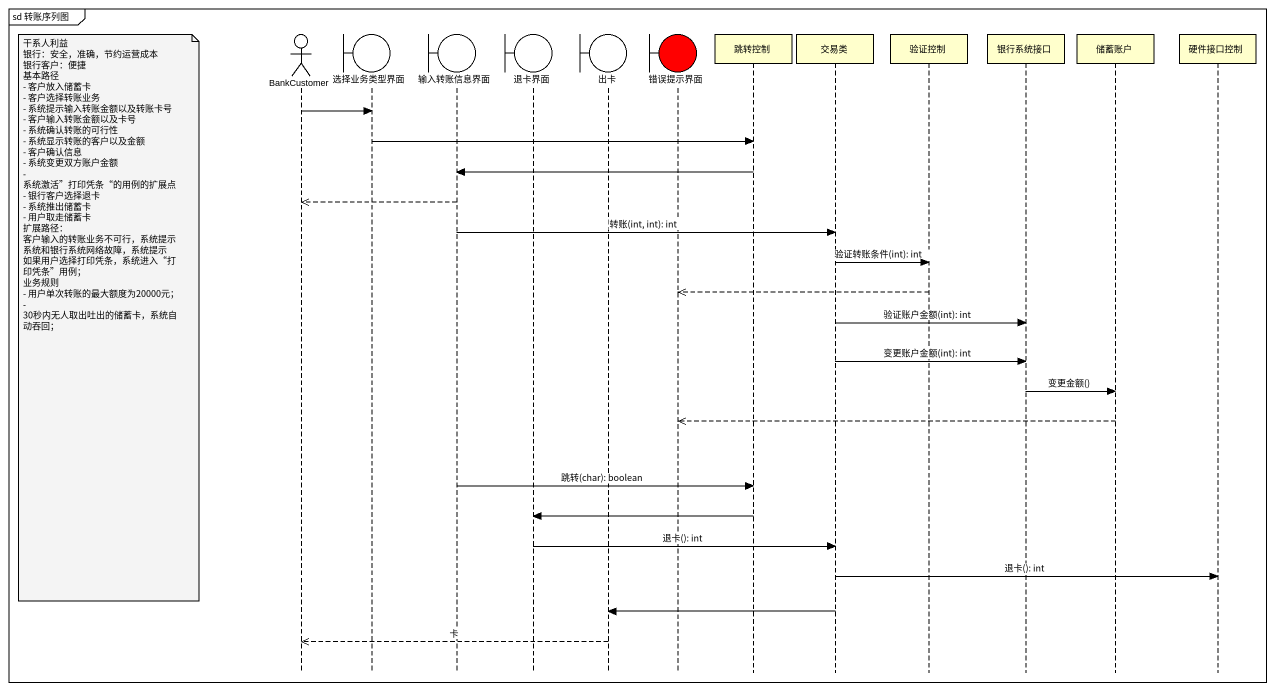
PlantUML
@startuml
mainframe sd 转账序列图
hide footbox
actor BankCustomer #FFFFFF
boundary 选择业务类型界面
boundary 输入转账信息界面
boundary 退卡界面
boundary 出卡
boundary 错误提示界面 #FF0000
participant 跳转控制
participant 交易类
participant 验证控制
participant 银行系统接口
participant 储蓄账户
participant 硬件接口控制

BankCustomer -> 选择业务类型界面
选择业务类型界面 -> 跳转控制
跳转控制 -> 输入转账信息界面
输入转账信息界面 -->> BankCustomer
输入转账信息界面 -> 交易类 : 转账(int, int): int
交易类 -> 验证控制 : 验证转账条件(int): int
验证控制 -->> 错误提示界面
note left of BankCustomer
  干系人利益
  银行：安全，准确，节约运营成本
  银行客户：便捷
  基本路径
  - 客户放入储蓄卡
  - 客户选择转账业务
  - 系统提示输入转账金额以及转账卡号
  - 客户输入转账金额以及卡号
  - 系统确认转账的可行性
  - 系统显示转账的客户以及金额
  - 客户确认信息
  - 系统变更双方账户金额
  - 系统激活”打印凭条“的用例的扩展点
  - 银行客户选择退卡
  - 系统推出储蓄卡
  - 用户取走储蓄卡
  扩展路径：
  客户输入的转账业务不可行，系统提示
  系统和银行系统网络故障，系统提示
  如果用户选择打印凭条，系统进入“打印凭条”用例；
  业务规则
  - 用户单次转账的最大额度为20000元；
  - 30秒内无人取出吐出的储蓄卡，系统自动吞回；
end note
交易类 -> 银行系统接口 : 验证账户金额(int): int
交易类 -> 银行系统接口 : 变更账户金额(int): int
银行系统接口 -> 储蓄账户 : 变更金额()
储蓄账户 -->> 错误提示界面
输入转账信息界面 -> 跳转控制 : 跳转(char): boolean
跳转控制 -> 退卡界面
退卡界面 -> 交易类 : 退卡(): int
交易类 -> 硬件接口控制 : 退卡(): int
交易类 -> 出卡
出卡 -->> BankCustomer : 卡
@enduml
